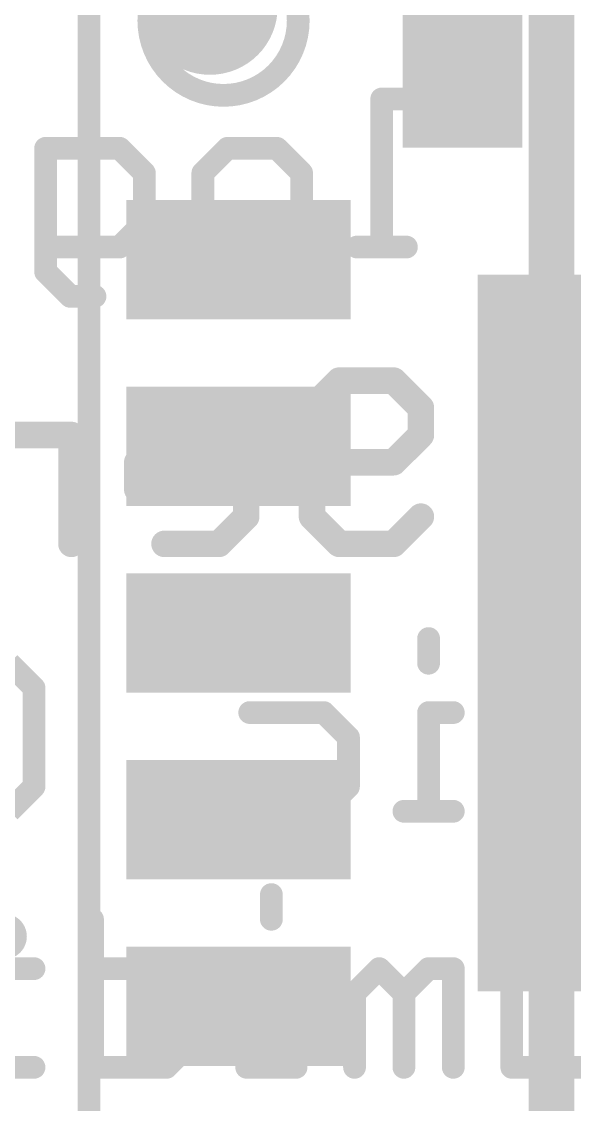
# Model space of a CAD drawing. Extents: x -0.1 to 34.1, y -8.2 to 23.
# Drawn here: x 7.25 to 10.95, y 9.04 to 16.29 of the extents above; entities that cross this region are included whole.
import ezdxf

# ---------------------------------------------------------------- set-up
doc = ezdxf.new("R2010")
doc.units = 0
for name, color, linetype in [('1', 12, 'CONTINUOUS'), ('16', 5, 'CONTINUOUS'), ('18', 110, 'CONTINUOUS'), ('21', 40, 'CONTINUOUS'), ('22', 6, 'CONTINUOUS')]:
    doc.layers.add(name, color=color, linetype=linetype)

# ---------------------------------------------------------------- blocks, each defined once
blk = doc.blocks.new('RECT')
blk.add_solid([(-0.5, -0.5), (0.5, -0.5), (-0.5, 0.5), (0.5, 0.5)])
blk = doc.blocks.new('ROUNDV')
at = {"const_width": 0.5}
blk.add_lwpolyline([(0, -0.25, 1), (0, 0.25, 1), (0, -0.25)], format="xyb", dxfattribs=at)

msp = doc.modelspace()

# ---------------------------------------------------------------- linework, layer by layer
at = {"layer": '16', "const_width": 0.3048}
msp.add_lwpolyline([(10.795, 7.62), (10.795, 17.272)], dxfattribs=at)
at = {"layer": '21'}
for points, const_width in [([(7.7, 7.192), (7.7, 17.192)], 0.1524), ([(6.331, 10.16), (7.131, 10.16)], 0.3048)]:
    msp.add_lwpolyline(points, dxfattribs=dict(at, const_width=const_width))
at = {"layer": '21', "const_width": 0.1524}
for points in [[(8.6, 15.792, 1), (8.6, 16.792, 1), (8.6, 15.792)], [(7.131, 10.0838, 1), (7.131, 10.2362)]]:
    msp.add_lwpolyline(points, format="xyb", dxfattribs=at)
at = {"layer": '22'}
for points, const_width in [([(9.8241, 15.7679), (9.6589, 15.7679)], 0.1524), ([(9.6589, 15.7679), (9.6589, 14.7765)], 0.1524), ([(7.4091, 14.6112), (7.4091, 15.4374)], 0.1524), ([(7.4091, 15.4374), (7.9048, 15.4374)], 0.1524), ([(7.9048, 15.4374), (8.07, 15.2722)], 0.1524), ([(8.4615, 15.2722), (8.6268, 15.4374)], 0.1524), ([(8.6268, 15.4374), (8.9573, 15.4374)], 0.1524), ([(8.9573, 15.4374), (9.1225, 15.2722)], 0.1524), ([(8.07, 15.2722), (8.07, 14.9417)], 0.1524), ([(8.4615, 14.9417), (8.4615, 15.2722)], 0.1524), ([(9.1225, 15.2722), (9.1225, 14.9417)], 0.1524), ([(8.07, 14.9417), (7.9048, 14.7765)], 0.1524), ([(8.6268, 14.7765), (8.4615, 14.9417)], 0.1524), ([(9.1225, 14.9417), (8.9573, 14.7765)], 0.1524), ([(7.9048, 14.7765), (7.4091, 14.7765)], 0.1524), ([(8.9573, 14.7765), (8.6268, 14.7765)], 0.1524), ([(9.8241, 14.7765), (9.4936, 14.7765)], 0.1524), ([(7.5743, 14.446), (7.4091, 14.6112)], 0.1524), ([(7.7396, 14.446), (7.5743, 14.446)], 0.1524), ([(9.1921, 13.6998), (9.3743, 13.882)], 0.1778), ([(9.3743, 13.882), (9.7387, 13.882)], 0.1778), ([(9.7387, 13.882), (9.9209, 13.6998)], 0.1778), ([(9.9209, 13.6998), (9.9209, 13.5177)], 0.1778), ([(7.5821, 13.5177), (7.0355, 13.5177)], 0.1778), ([(7.5821, 12.7889), (7.5821, 13.5177)], 0.1778), ([(8.2049, 13.5177), (8.0227, 13.3355)], 0.1778), ([(8.5693, 13.5177), (8.2049, 13.5177)], 0.1778), ([(8.7515, 13.3355), (8.5693, 13.5177)], 0.1778), ([(9.9209, 13.5177), (9.7387, 13.3355)], 0.1778), ([(8.0227, 13.3355), (8.0227, 13.1533)], 0.1778), ([(8.7515, 12.9711), (8.7515, 13.3355)], 0.1778), ([(9.3743, 13.3355), (9.1921, 13.1533)], 0.1778), ([(9.7387, 13.3355), (9.3743, 13.3355)], 0.1778), ([(8.0227, 13.1533), (8.7515, 13.1533)], 0.1778), ([(9.1921, 13.1533), (9.1921, 12.9711)], 0.1778), ([(8.5693, 12.7889), (8.7515, 12.9711)], 0.1778), ([(9.1921, 12.9711), (9.3743, 12.7889)], 0.1778), ([(9.7387, 12.7889), (9.9209, 12.9711)], 0.1778), ([(8.2049, 12.7889), (8.5693, 12.7889)], 0.1778), ([(9.3743, 12.7889), (9.7387, 12.7889)], 0.1778), ([(9.9726, 12.1549), (9.9726, 11.9896)], 0.1524), ([(7.1661, 11.9896), (7.3313, 11.8244)], 0.1524), ([(7.3313, 11.8244), (7.3313, 11.1634)], 0.1524), ([(10.6743, 11.8244), (10.6743, 11.1634)], 0.1524), ([(8.7753, 11.6592), (9.271, 11.6592)], 0.1524), ([(9.271, 11.6592), (9.4362, 11.4939)], 0.1524), ([(10.1379, 11.6592), (9.9726, 11.6592)], 0.1524), ([(9.9726, 11.6592), (9.9726, 10.9982)], 0.1524), ([(10.8395, 11.6592), (10.509, 11.6592)], 0.1524), ([(9.4362, 11.4939), (9.4362, 11.1634)], 0.1524), ([(7.3313, 11.1634), (7.1661, 10.9982)], 0.1524), ([(9.4362, 11.1634), (9.271, 10.9982)], 0.1524), ([(10.6743, 11.1634), (10.509, 10.9982)], 0.1524), ([(9.271, 10.9982), (8.7753, 10.9982)], 0.1524), ([(10.1379, 10.9982), (9.8074, 10.9982)], 0.1524), ([(8.9202, 10.4404), (8.9202, 10.2751)], 0.1524), ([(7.7228, 10.2751), (7.7228, 9.2837)], 0.1524), ([(7.3313, 9.9447), (7.1661, 9.9447)], 0.1524), ([(8.2185, 9.9447), (7.7228, 9.9447)], 0.1524), ([(8.3838, 9.7794), (8.2185, 9.9447)], 0.1524), ([(9.0854, 9.9447), (8.9202, 9.9447)], 0.1524), ([(8.9202, 9.9447), (8.9202, 9.2837)], 0.1524), ([(9.6422, 9.9447), (9.4769, 9.7794)], 0.1524), ([(9.8074, 9.7794), (9.6422, 9.9447)], 0.1524), ([(9.9726, 9.9447), (9.8074, 9.7794)], 0.1524), ([(10.1379, 9.9447), (9.9726, 9.9447)], 0.1524), ([(10.1379, 9.2837), (10.1379, 9.9447)], 0.1524), ([(10.5294, 9.2837), (10.5294, 9.9447)], 0.1524), ([(8.3838, 9.4489), (8.3838, 9.7794)], 0.1524), ([(9.4769, 9.7794), (9.4769, 9.2837)], 0.1524), ([(9.8074, 9.7794), (9.8074, 9.2837)], 0.1524), ([(8.2185, 9.2837), (8.3838, 9.4489)], 0.1524), ([(7.3313, 9.2837), (7.0008, 9.2837)], 0.1524), ([(7.7228, 9.2837), (8.2185, 9.2837)], 0.1524), ([(9.0854, 9.2837), (8.7549, 9.2837)], 0.1524), ([(11.0251, 9.2837), (10.5294, 9.2837)], 0.1524)]:
    msp.add_lwpolyline(points, dxfattribs=dict(at, const_width=const_width))
for points, const_width in [([(9.6589, 15.806, 1), (9.6589, 15.7298)], 0.0762), ([(9.697, 15.7679, 1), (9.6208, 15.7679)], 0.0762), ([(9.8241, 15.7298, 1), (9.8241, 15.806)], 0.0762), ([(7.4472, 15.4374, 1), (7.371, 15.4374)], 0.0762), ([(7.4091, 15.4755, 1), (7.4091, 15.3993)], 0.0762), ([(7.9317, 15.4644, 1), (7.8778, 15.4105)], 0.0762), ([(7.9048, 15.3993, 1), (7.9048, 15.4755)], 0.0762), ([(8.6268, 15.4755, 1), (8.6268, 15.3993)], 0.0762), ([(8.6537, 15.4105, 1), (8.5998, 15.4644)], 0.0762), ([(8.9842, 15.4644, 1), (8.9303, 15.4105)], 0.0762), ([(8.9573, 15.3993, 1), (8.9573, 15.4755)], 0.0762), ([(8.1081, 15.2722, 1), (8.0319, 15.2722)], 0.0762), ([(8.0431, 15.2452, 1), (8.097, 15.2991)], 0.0762), ([(8.4996, 15.2722, 1), (8.4234, 15.2722)], 0.0762), ([(8.4346, 15.2991, 1), (8.4885, 15.2452)], 0.0762), ([(9.1606, 15.2722, 1), (9.0844, 15.2722)], 0.0762), ([(9.0955, 15.2452, 1), (9.1494, 15.2991)], 0.0762), ([(8.097, 14.9147, 1), (8.0431, 14.9686)], 0.0762), ([(8.4885, 14.9686, 1), (8.4346, 14.9147)], 0.0762), ([(9.1494, 14.9147, 1), (9.0955, 14.9686)], 0.0762), ([(8.0319, 14.9417, 1), (8.1081, 14.9417)], 0.0762), ([(8.4234, 14.9417, 1), (8.4996, 14.9417)], 0.0762), ([(9.0844, 14.9417, 1), (9.1606, 14.9417)], 0.0762), ([(7.4091, 14.8146, 1), (7.4091, 14.7384)], 0.0762), ([(7.8778, 14.8034, 1), (7.9317, 14.7495)], 0.0762), ([(7.9048, 14.7384, 1), (7.9048, 14.8146)], 0.0762), ([(8.6268, 14.8146, 1), (8.6268, 14.7384)], 0.0762), ([(8.5998, 14.7495, 1), (8.6537, 14.8034)], 0.0762), ([(8.9303, 14.8034, 1), (8.9842, 14.7495)], 0.0762), ([(8.9573, 14.7384, 1), (8.9573, 14.8146)], 0.0762), ([(9.4936, 14.8146, 1), (9.4936, 14.7384)], 0.0762), ([(9.6208, 14.7765, 1), (9.697, 14.7765)], 0.0762), ([(9.8241, 14.7384, 1), (9.8241, 14.8146)], 0.0762), ([(7.436, 14.6382, 1), (7.3821, 14.5843)], 0.0762), ([(7.371, 14.6112, 1), (7.4472, 14.6112)], 0.0762), ([(7.5743, 14.4841, 1), (7.5743, 14.4079)], 0.0762), ([(7.5474, 14.419, 1), (7.6013, 14.4729)], 0.0762), ([(7.7396, 14.4079, 1), (7.7396, 14.4841)], 0.0762), ([(9.3743, 13.9265, 1), (9.3743, 13.8376)], 0.0889), ([(9.4057, 13.8506, 1), (9.3429, 13.9135)], 0.0889), ([(9.7701, 13.9135, 1), (9.7073, 13.8506)], 0.0889), ([(9.7387, 13.8376, 1), (9.7387, 13.9265)], 0.0889), ([(9.1607, 13.7313, 1), (9.2236, 13.6684)], 0.0889), ([(9.9653, 13.6998, 1), (9.8764, 13.6998)], 0.0889), ([(9.8894, 13.6684, 1), (9.9523, 13.7313)], 0.0889), ([(7.6265, 13.5177, 1), (7.5376, 13.5177)], 0.0889), ([(7.5821, 13.4732, 1), (7.5821, 13.5621)], 0.0889), ([(8.2049, 13.5621, 1), (8.2049, 13.4732)], 0.0889), ([(8.2363, 13.4862, 1), (8.1735, 13.5491)], 0.0889), ([(8.6007, 13.5491, 1), (8.5379, 13.4862)], 0.0889), ([(8.5693, 13.4732, 1), (8.5693, 13.5621)], 0.0889), ([(9.8764, 13.5177, 1), (9.9653, 13.5177)], 0.0889), ([(9.9523, 13.4862, 1), (9.8894, 13.5491)], 0.0889), ([(8.0672, 13.3355, 1), (7.9783, 13.3355)], 0.0889), ([(8.7959, 13.3355, 1), (8.707, 13.3355)], 0.0889), ([(9.3743, 13.3799, 1), (9.3743, 13.291)], 0.0889), ([(9.4057, 13.304, 1), (9.3429, 13.3669)], 0.0889), ([(9.7387, 13.291, 1), (9.7387, 13.3799)], 0.0889), ([(7.9913, 13.3669, 1), (8.0542, 13.304)], 0.0889), ([(8.72, 13.304, 1), (8.7829, 13.3669)], 0.0889), ([(9.7073, 13.3669, 1), (9.7701, 13.304)], 0.0889), ([(8.0227, 13.1977, 1), (8.0227, 13.1088)], 0.0889), ([(7.9783, 13.1533, 1), (8.0672, 13.1533)], 0.0889), ([(8.7515, 13.1088, 1), (8.7515, 13.1977)], 0.0889), ([(9.1607, 13.1847, 1), (9.2236, 13.1218)], 0.0889), ([(9.2366, 13.1533, 1), (9.1477, 13.1533)], 0.0889), ([(8.7829, 12.9397, 1), (8.72, 13.0025)], 0.0889), ([(9.2236, 13.0025, 1), (9.1607, 12.9397)], 0.0889), ([(9.9523, 12.9397, 1), (9.8894, 13.0025)], 0.0889), ([(8.707, 12.9711, 1), (8.7959, 12.9711)], 0.0889), ([(9.1477, 12.9711, 1), (9.2366, 12.9711)], 0.0889), ([(7.5376, 12.7889, 1), (7.6265, 12.7889)], 0.0889), ([(8.2049, 12.8333, 1), (8.2049, 12.7445)], 0.0889), ([(8.5379, 12.8203, 1), (8.6007, 12.7575)], 0.0889), ([(8.5693, 12.7445, 1), (8.5693, 12.8333)], 0.0889), ([(9.3743, 12.8333, 1), (9.3743, 12.7445)], 0.0889), ([(9.3429, 12.7575, 1), (9.4057, 12.8203)], 0.0889), ([(9.7073, 12.8203, 1), (9.7701, 12.7575)], 0.0889), ([(9.7387, 12.7445, 1), (9.7387, 12.8333)], 0.0889), ([(10.0107, 12.1549, 1), (9.9345, 12.1549)], 0.0762), ([(9.9345, 11.9896, 1), (10.0107, 11.9896)], 0.0762), ([(7.3694, 11.8244, 1), (7.2932, 11.8244)], 0.0762), ([(10.7124, 11.8244, 1), (10.6362, 11.8244)], 0.0762), ([(7.3044, 11.7975, 1), (7.3583, 11.8513)], 0.0762), ([(8.7753, 11.6973, 1), (8.7753, 11.6211)], 0.0762), ([(9.2979, 11.6861, 1), (9.2441, 11.6322)], 0.0762), ([(9.271, 11.6211, 1), (9.271, 11.6973)], 0.0762), ([(9.9726, 11.6973, 1), (9.9726, 11.6211)], 0.0762), ([(10.0107, 11.6592, 1), (9.9345, 11.6592)], 0.0762), ([(10.1379, 11.6211, 1), (10.1379, 11.6973)], 0.0762), ([(10.509, 11.6973, 1), (10.509, 11.6211)], 0.0762), ([(10.8395, 11.6211, 1), (10.8395, 11.6973)], 0.0762), ([(9.4743, 11.4939, 1), (9.3981, 11.4939)], 0.0762), ([(9.4093, 11.467, 1), (9.4632, 11.5209)], 0.0762), ([(7.3583, 11.1365, 1), (7.3044, 11.1904)], 0.0762), ([(9.4632, 11.1365, 1), (9.4093, 11.1904)], 0.0762), ([(10.7012, 11.1365, 1), (10.6473, 11.1904)], 0.0762), ([(7.2932, 11.1634, 1), (7.3694, 11.1634)], 0.0762), ([(9.3981, 11.1634, 1), (9.4743, 11.1634)], 0.0762), ([(10.6362, 11.1634, 1), (10.7124, 11.1634)], 0.0762), ([(8.7753, 11.0363, 1), (8.7753, 10.9601)], 0.0762), ([(9.2441, 11.0251, 1), (9.2979, 10.9713)], 0.0762), ([(9.271, 10.9601, 1), (9.271, 11.0363)], 0.0762), ([(9.8074, 11.0363, 1), (9.8074, 10.9601)], 0.0762), ([(9.9345, 10.9982, 1), (10.0107, 10.9982)], 0.0762), ([(10.1379, 10.9601, 1), (10.1379, 11.0363)], 0.0762), ([(10.4821, 11.0251, 1), (10.536, 10.9713)], 0.0762), ([(8.9583, 10.4404, 1), (8.8821, 10.4404)], 0.0762), ([(7.7609, 10.2751, 1), (7.6847, 10.2751)], 0.0762), ([(8.8821, 10.2751, 1), (8.9583, 10.2751)], 0.0762), ([(7.3313, 9.9066, 1), (7.3313, 9.9828)], 0.0762), ([(7.7228, 9.9828, 1), (7.7228, 9.9066)], 0.0762), ([(8.2455, 9.9716, 1), (8.1916, 9.9177)], 0.0762), ([(8.2185, 9.9066, 1), (8.2185, 9.9828)], 0.0762), ([(8.9202, 9.9828, 1), (8.9202, 9.9066)], 0.0762), ([(8.9583, 9.9447, 1), (8.8821, 9.9447)], 0.0762), ([(9.0854, 9.9066, 1), (9.0854, 9.9828)], 0.0762), ([(9.6691, 9.9716, 1), (9.6152, 9.9177)], 0.0762), ([(9.6691, 9.9177, 1), (9.6152, 9.9716)], 0.0762), ([(9.9726, 9.9828, 1), (9.9726, 9.9066)], 0.0762), ([(9.9996, 9.9177, 1), (9.9457, 9.9716)], 0.0762), ([(10.176, 9.9447, 1), (10.0998, 9.9447)], 0.0762), ([(10.1379, 9.9066, 1), (10.1379, 9.9828)], 0.0762), ([(10.5675, 9.9447, 1), (10.4913, 9.9447)], 0.0762), ([(8.4219, 9.7794, 1), (8.3457, 9.7794)], 0.0762), ([(8.3568, 9.7525, 1), (8.4107, 9.8064)], 0.0762), ([(9.515, 9.7794, 1), (9.4388, 9.7794)], 0.0762), ([(9.45, 9.8064, 1), (9.5039, 9.7525)], 0.0762), ([(9.8455, 9.7794, 1), (9.7693, 9.7794)], 0.0762), ([(9.7805, 9.8064, 1), (9.8343, 9.7525)], 0.0762), ([(9.7805, 9.7525, 1), (9.8343, 9.8064)], 0.0762), ([(8.4107, 9.422, 1), (8.3568, 9.4759)], 0.0762), ([(8.3457, 9.4489, 1), (8.4219, 9.4489)], 0.0762), ([(7.3313, 9.2456, 1), (7.3313, 9.3218)], 0.0762), ([(7.7228, 9.3218, 1), (7.7228, 9.2456)], 0.0762), ([(8.2185, 9.2456, 1), (8.2185, 9.3218)], 0.0762), ([(8.7549, 9.3218, 1), (8.7549, 9.2456)], 0.0762), ([(9.0854, 9.2456, 1), (9.0854, 9.3218)], 0.0762), ([(10.5294, 9.3218, 1), (10.5294, 9.2456)], 0.0762), ([(7.6847, 9.2837, 1), (7.7609, 9.2837)], 0.0762), ([(8.1916, 9.3106, 1), (8.2455, 9.2568)], 0.0762), ([(8.8821, 9.2837, 1), (8.9583, 9.2837)], 0.0762), ([(9.4388, 9.2837, 1), (9.515, 9.2837)], 0.0762), ([(9.7693, 9.2837, 1), (9.8455, 9.2837)], 0.0762), ([(10.0998, 9.2837, 1), (10.176, 9.2837)], 0.0762), ([(10.4913, 9.2837, 1), (10.5675, 9.2837)], 0.0762)]:
    msp.add_lwpolyline(points, format="xyb", dxfattribs=dict(at, const_width=const_width))

# ---------------------------------------------------------------- block references
at = {"layer": '1', "xscale": 0.8, "yscale": 1.5}
for p, rotation in [((10.2, 16.192), 180), ((8.7, 14.692), 270), ((8.7, 13.442), 270), ((8.7, 12.192), 270), ((8.7, 10.942), 270), ((8.7, 9.692), 270)]:
    msp.add_blockref('RECT', p, dxfattribs=dict(at, rotation=rotation))
at = {"layer": '1', "xscale": 4.8, "yscale": 4.8}
msp.add_blockref('RECT', (12.7, 12.192), dxfattribs=at)
at = {"layer": '18', "xscale": 0.9064, "yscale": 0.9064}
msp.add_blockref('ROUNDV', (8.509, 16.383), dxfattribs=at)
msp.add_blockref('ROUNDV', (8.509, 16.383), dxfattribs=at)

doc.saveas('drawing.dxf')
